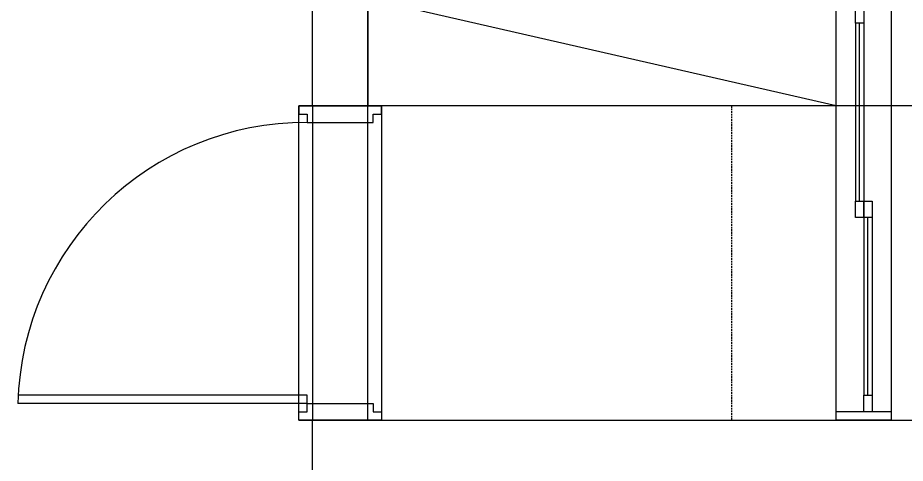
# Model space of a CAD drawing. Header units: millimetres. Extents: x -41292 to 298682, y -22072 to 33155.
# Drawn here: x 24075 to 27295, y 6394 to 8011 of the extents above; entities that cross this region are included whole.
import ezdxf

# ---------------------------------------------------------------- set-up
doc = ezdxf.new("R2010")
doc.units = ezdxf.units.MM
doc.linetypes.add('HIDDEN', pattern=[9.525, 6.35, -3.175])
for name, color, linetype in [('벽1', 2, 'Continuous'), ('창호', 4, 'Continuous'), ('틀', 8, 'Continuous'), ('히든', 9, 'HIDDEN')]:
    doc.layers.add(name, color=color, linetype=linetype)

# ---------------------------------------------------------------- blocks, each defined once
blk = doc.blocks.new('AHSISHEUD')
for p, q in [((25772, 25338.7), (25772, 30598.7)), ((25972, 25728.7), (25972, 25338.7)), ((25972, 25338.7), (25772, 25338.7)), ((25772, 25338.7), (25772, 24198.7)), ((25972, 24198.7), (25972, 25338.7)), ((28072, 25338.7), (25972, 25338.7)), ((25772, 24198.7), (25972, 24198.7)), ((25772, 18908.7), (25772, 24198.7)), ((25972, 24198.7), (28112, 24198.7))]:
    blk.add_line(p, q)

msp = doc.modelspace()

# ---------------------------------------------------------------- linework, layer by layer
at = {"layer": '벽1'}
for p, q in [((25144.67, 7690.58), (25144.67, 12950.58)), ((25344.67, 7690.58), (25344.67, 8080.58)), ((25144.67, 7690.58), (25344.67, 7690.58)), ((25144.67, 6550.58), (27044.67, 6550.58)), ((25144.67, 1260.58), (25144.67, 6550.58)), ((27244.67, 6550.58), (27044.67, 6550.58)), ((27244.67, 6550.58), (28034.67, 6550.58))]:
    msp.add_line(p, q, dxfattribs=at)
at = {"layer": '창호'}
for p, q in [((27044.67, 7690.58), (25344.67, 8080.58)), ((27114.67, 7990.58), (27114.67, 7345.58)), ((27144.67, 7990.58), (27144.67, 7345.58)), ((27144.67, 7285.58), (27144.67, 6640.58)), ((27174.67, 7285.58), (27174.67, 6640.58))]:
    msp.add_line(p, q, dxfattribs=at)
msp.add_arc((25120.02, 6585.5), 1045.09, 89.74486, 178.62483, dxfattribs=at)
at = {"layer": '틀'}
for p, q in [((27044.67, 6550.58), (27044.67, 8080.58)), ((27244.67, 8080.58), (27244.67, 6550.58)), ((27129.67, 7345.58), (27129.67, 7990.58)), ((25094.67, 6550.58), (25094.67, 7690.58)), ((25094.67, 7690.58), (25394.67, 7690.58)), ((27044.67, 7690.58), (25344.67, 7690.58)), ((25394.67, 7690.58), (25394.67, 6550.58)), ((27159.67, 6640.58), (27159.67, 7285.58)), ((25124.67, 6640.58), (24075.23, 6640.58)), ((25124.67, 6610.58), (25124.67, 6640.58)), ((25124.67, 6610.58), (24074.67, 6610.58)), ((27244.67, 6580.58), (27044.67, 6580.58)), ((25394.67, 6550.58), (25094.67, 6550.58)), ((25094.67, 6550.58), (25394.67, 6550.58)), ((27244.67, 6550.58), (27044.67, 6550.58))]:
    msp.add_line(p, q, dxfattribs=at)
for points in [[(27144.67, 7990.58), (27114.67, 7990.58), (27114.67, 8050.58), (27144.67, 8050.58)], [(27144.67, 7285.58), (27114.67, 7285.58), (27114.67, 7345.58), (27144.67, 7345.58)], [(27174.67, 7285.58), (27144.67, 7285.58), (27144.67, 7345.58), (27174.67, 7345.58)], [(27174.67, 6580.58), (27144.67, 6580.58), (27144.67, 6640.58), (27174.67, 6640.58)]]:
    msp.add_lwpolyline(points, close=True, dxfattribs=at)
for points in [[(25094.67, 7690.58), (25094.67, 7660.58), (25124.67, 7660.58), (25124.67, 7630.58), (25364.67, 7630.58), (25364.67, 7660.58), (25394.67, 7660.58), (25394.67, 7690.58), (25094.67, 7690.58)], [(25094.67, 6550.58), (25094.67, 6580.58), (25124.67, 6580.58), (25124.67, 6610.58), (25364.67, 6610.58), (25364.67, 6580.58), (25394.67, 6580.58), (25394.67, 6550.58), (25094.67, 6550.58)]]:
    msp.add_lwpolyline(points, dxfattribs=at)
at = {"layer": '히든'}
msp.add_line((26664.67, 7690.58), (26664.67, 6550.58), dxfattribs=at)

# ---------------------------------------------------------------- block references
msp.add_blockref('AHSISHEUD', (-627.37, -17648.09))

doc.saveas('drawing.dxf')
